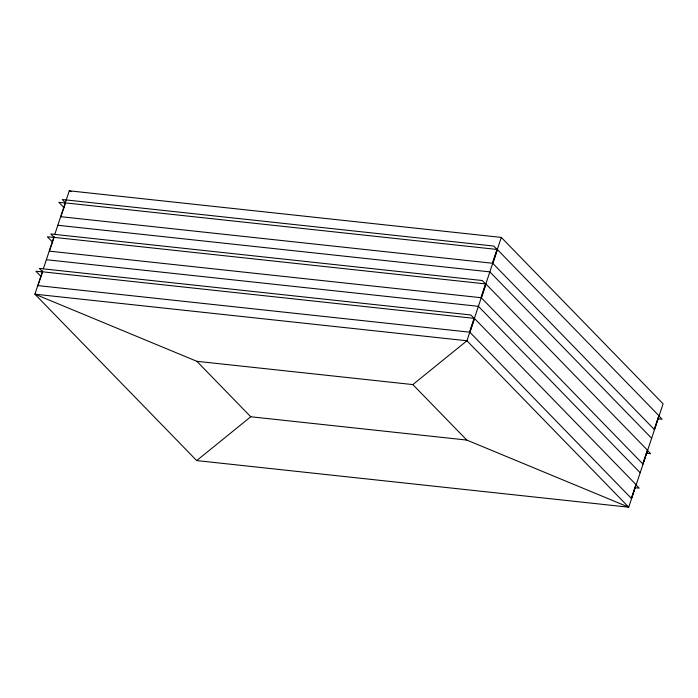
<?xml version="1.0" encoding="UTF-8"?>
<svg xmlns="http://www.w3.org/2000/svg" width="698" height="698" viewBox="0 0 698 698"><rect width="100%" height="100%" fill="white"/><g stroke="black" fill="none" stroke-linecap="round" stroke-linejoin="round"><path stroke-width="1.05" d="M42.657 270.868L34.9 294.172L196.688 460.584L628.724 507.184L663.1 403.828L501.312 237.416L69.277 190.816L54.784 234.388M43.328 268.835L54.112 236.413M37.893 285.718L42.622 271.81L39.332 268.425L470.818 314.964L474.108 318.349L469.518 332.152L38.032 285.613M49.357 251.271L54.086 237.364L50.788 233.978L482.274 280.517L485.572 283.903L480.974 297.697L49.488 251.158M60.813 216.816L65.542 202.909L62.253 199.523L493.739 246.062L497.028 249.448L492.439 263.251L60.953 216.712M501.312 237.416L466.936 340.764L412.858 384.589L196.836 361.294L34.9 294.172L466.936 340.764L628.724 507.184L466.779 440.063L250.765 416.758L196.836 361.294M631.306 498.564L635.895 484.761L639.185 488.146L634.848 487.684M642.762 464.109L647.351 450.315L650.641 453.7L646.304 453.229M654.227 429.663L658.816 415.86L662.105 419.245L657.769 418.783M196.688 460.584L250.765 416.758M65.542 202.909L497.028 249.448M65.403 203.013L58.815 202.307L64.12 207.768M57.821 225.271L489.856 271.871L651.644 438.283M54.086 237.364L485.572 283.903M53.947 237.468L47.351 236.753L52.655 242.215M46.356 259.717L478.392 306.317L640.179 472.729M42.622 271.81L474.108 318.349M42.482 271.915L35.895 271.208L41.199 276.67M69.277 190.816L71.292 191.653M412.858 384.589L466.779 440.063M474.518 318.515L469.929 332.318L631.437 498.451L636.035 484.648L474.518 318.515M485.983 284.069L481.393 297.872L642.902 464.004L647.491 450.193L485.983 284.069M497.438 249.614L492.849 263.416L654.358 429.549L658.956 415.746L497.438 249.614"/></g></svg>
